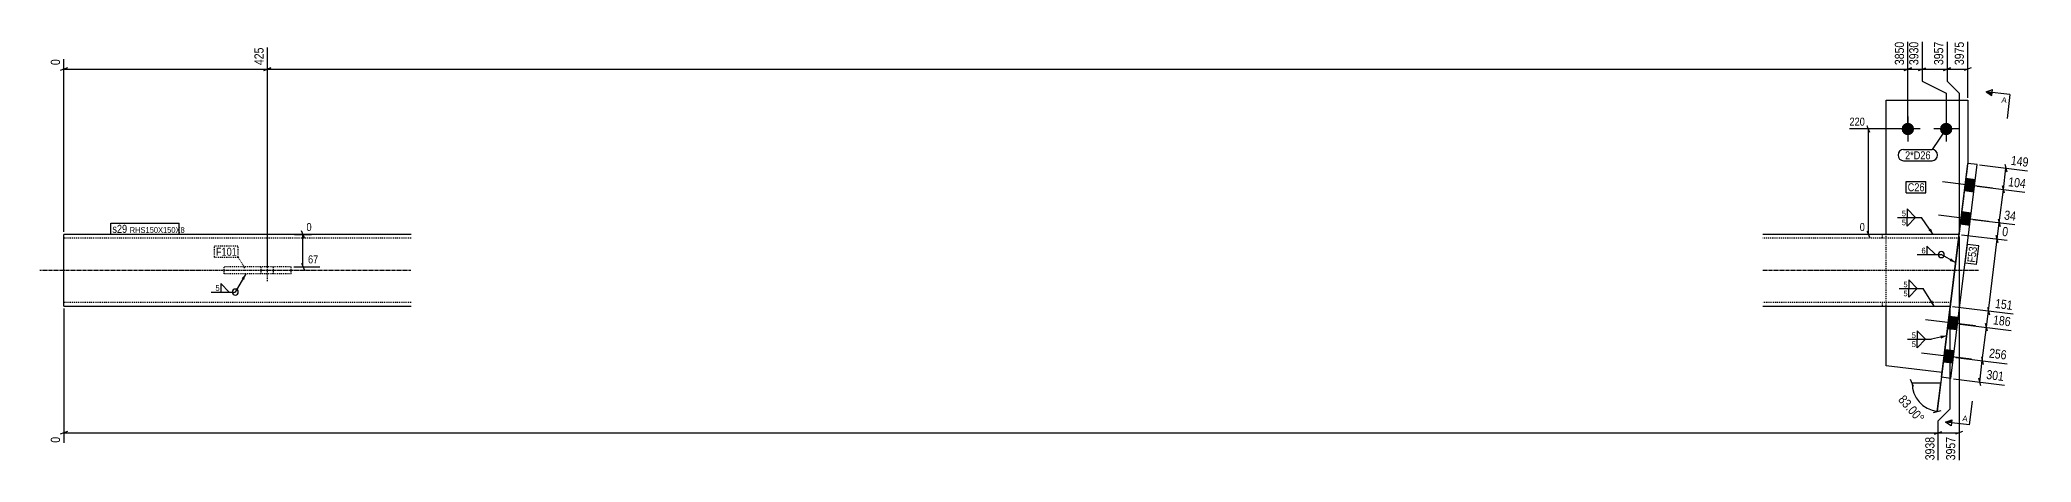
# Model space of a CAD drawing. Header units: millimetres. Extents: x 17 to 29049, y 7 to 1650.
# Drawn here: x 8491 to 12648, y 8 to 890 of the extents above; entities that cross this region are included whole.
import ezdxf

# ---------------------------------------------------------------- set-up
doc = ezdxf.new("R2010")
doc.units = ezdxf.units.MM
doc.linetypes.add('DXK_LINE_DOT2', pattern=[3.9198, 1.9599, -1.9599])
doc.linetypes.add('DXK_LINE_DOT3', pattern=[5.9187, 2.979, -0.9799, 0.9799, -0.9799])
for name, color, linetype in [('MÅLSÆTNING', 7, 'Continuous'), ('STÅL', 7, 'Continuous'), ('TEKST', 7, 'Continuous')]:
    doc.layers.add(name, color=color, linetype=linetype)
doc.styles.add('Arial', font='ARIAL.TTF', dxfattribs={"height": 0.2})
doc.styles.add('Arial Narrow', font='ARIALN.TTF', dxfattribs={"height": 0.2})

msp = doc.modelspace()

# ---------------------------------------------------------------- hatches: boundary and pattern name
at = {"layer": 'STÅL', "linetype": 'Continuous'}
for points in [[(12403.6, 703.5, -1), (12377.6, 703.5, -1)], [(12483.6, 703.5, -1), (12457.6, 703.5, -1)], [(12511.8, 600), (12508.6, 574.2), (12528.5, 571.8), (12531.6, 597.6)], [(12511.8, 600), (12508.6, 574.2), (12528.5, 571.8), (12531.6, 597.6)], [(12503.3, 530.6), (12500.1, 504.7), (12519.9, 502.3), (12523.1, 528.1)], [(12503.3, 530.6), (12500.1, 504.7), (12519.9, 502.3), (12523.1, 528.1)], [(12476.4, 312.2), (12473.3, 286.4), (12493.1, 283.9), (12496.3, 309.8)], [(12476.4, 312.2), (12473.3, 286.4), (12493.1, 283.9), (12496.3, 309.8)], [(12467.9, 242.7), (12464.7, 216.9), (12484.6, 214.5), (12487.8, 240.3)], [(12467.9, 242.7), (12464.7, 216.9), (12484.6, 214.5), (12487.8, 240.3)]]:
    msp.add_hatch(color=96, dxfattribs=at).paths.add_polyline_path(points)
at = {"layer": 'TEKST', "linetype": 'Continuous'}
for color, points in [(3, [(12439, 495.5), (12443.5, 483.5), (12433.8, 492)]), (3, [(12480.9, 433.5), (12490.3, 424.6), (12477.8, 428)]), (3, [(8911.7, 391.8), (8920.8, 401), (8917.1, 388.6)]), (3, [(12441.8, 345.7), (12445.7, 333.5), (12436.5, 342.4)]), (3, [(12458.6, 272), (12471.5, 271.8), (12460, 265.9)]), (30, [(12482.7, 96.5), (12481.9, 90.3), (12469.5, 91.8)])]:
    msp.add_hatch(color=color, dxfattribs=at).paths.add_polyline_path(points)

# ---------------------------------------------------------------- linework, layer by layer
at = {"layer": 'MÅLSÆTNING', "color": 7, "linetype": 'Continuous'}
for p, q in [((8965.6, 413.5), (8965.6, 873.4)), ((12390.6, 708.5), (12390.6, 885.6)), ((12420.6, 885.6), (12420.6, 803.4)), ((12472.5, 885.6), (12472.5, 803.4)), ((12515.6, 768.5), (12515.6, 885.6)), ((8540.6, 488.5), (8540.6, 849.1)), ((8548.1, 831.4), (8533.1, 825.4)), ((8540.6, 828.4), (8965.6, 828.4)), ((8958.1, 825.4), (8973.1, 831.4)), ((12398.1, 831.4), (12383.1, 825.4)), ((12390.6, 828.4), (12420.6, 828.4)), ((12413.1, 825.4), (12428.1, 831.4)), ((12420.6, 803.4), (12470.6, 778.4)), ((12420.6, 803.4), (12470.6, 778.4)), ((12480, 831.4), (12465, 825.4)), ((12472.5, 803.4), (12497.5, 778.4)), ((12472.5, 803.4), (12497.5, 778.4)), ((12523.1, 831.4), (12508.1, 825.4)), ((12470.6, 778.4), (12470.6, 708.5)), ((12470.6, 778.4), (12470.6, 708.5)), ((12497.5, 778.4), (12497.5, 488.5)), ((12497.5, 778.4), (12497.5, 488.5)), ((12311.3, 696), (12305.3, 711)), ((12385.6, 703.5), (12268.8, 703.5)), ((12308.3, 483.5), (12308.3, 703.5)), ((12535, 584.1), (12634.7, 571.8)), ((12592.1, 569.5), (12587.9, 585.1)), ((12581.5, 507.8), (12590, 577.3)), ((12526.5, 514.6), (12614.1, 503.8)), ((12526.5, 514.6), (12614.1, 503.8)), ((12577.3, 473.7), (12581.5, 507.8)), ((12579.4, 515.7), (12583.5, 500)), ((12579.4, 515.7), (12583.5, 500)), ((9022.1, 483.5), (9057.9, 483.5)), ((9042.8, 476), (9036.8, 491)), ((9039.8, 416), (9039.8, 483.5)), ((12340.6, 483.5), (12290.1, 483.5)), ((12305.3, 491), (12311.3, 476)), ((12496.9, 478.5), (12452.1, 113.8)), ((12497.5, 478.5), (12497.5, 12)), ((12502.4, 482.9), (12597.8, 471.1)), ((12502.4, 482.9), (12597.8, 471.1)), ((12579.3, 465.9), (12575.2, 481.5)), ((12579.3, 465.9), (12575.2, 481.5)), ((9020.6, 416), (9075, 416)), ((9036.8, 423.5), (9042.8, 408.5)), ((8540.6, 328.5), (8540.6, 48.6)), ((12479.1, 119.3), (12479.1, 328.5)), ((12479.1, 119.3), (12479.1, 328.5)), ((12499.7, 296.2), (12606.6, 283.1)), ((12556.7, 281.7), (12552.6, 297.3)), ((12546.1, 220), (12554.7, 289.5)), ((12491.1, 226.8), (12598.1, 213.6)), ((12491.1, 226.8), (12598.1, 213.6)), ((12540.6, 175.3), (12546.1, 220)), ((12544.1, 227.8), (12548.2, 212.2)), ((12544.1, 227.8), (12548.2, 212.2)), ((12402.4, 165.9), (12396.4, 180.9)), ((12399.4, 173.4), (12459.4, 173.4)), ((12452.1, 113.8), (12459.4, 173.4)), ((12485.7, 182.1), (12592.6, 169)), ((12542.7, 167.5), (12538.6, 183.2)), ((12444.3, 111.7), (12459.9, 115.9)), ((12454.1, 94.3), (12479.1, 119.3)), ((12454.1, 94.3), (12479.1, 119.3)), ((12454.1, 12), (12454.1, 94.3)), ((8548.1, 72.3), (8533.1, 66.3)), ((12446.6, 66.3), (12461.6, 72.3)), ((12454.1, 69.3), (12497.5, 69.3)), ((12505, 72.3), (12490, 66.3))]:
    msp.add_line(p, q, dxfattribs=at)
msp.add_arc((12459.4, 173.4), 60, 180, 263, dxfattribs=at)
at = {"layer": 'STÅL', "color": 2, "linetype": 'Continuous'}
for p, q in [((12345.6, 483.5), (12345.6, 763.5)), ((12345.6, 763.5), (12515.6, 763.5)), ((12515.6, 763.5), (12515.6, 630.7)), ((12460.8, 185.1), (12515.7, 631.8)), ((12480.7, 182.7), (12535.5, 629.4)), ((12535.5, 629.4), (12515.7, 631.8)), ((9265.6, 483.5), (8540.6, 483.5)), ((8540.6, 463.5), (8540.6, 483.5)), ((8540.6, 353.5), (8540.6, 463.5)), ((12497.5, 483.5), (12087.6, 483.5)), ((8540.6, 333.5), (8540.6, 353.5)), ((8540.6, 333.5), (9265.6, 333.5)), ((12087.6, 333.5), (12479.1, 333.5)), ((12345.6, 209.4), (12345.6, 333.5)), ((12462.1, 195.1), (12345.6, 209.4)), ((12480.7, 182.7), (12460.8, 185.1))]:
    msp.add_line(p, q, dxfattribs=at)
at = {"layer": 'STÅL', "color": 96, "linetype": 'Continuous'}
for p, q in [((12390.6, 729.5), (12390.6, 677.5)), ((12470.6, 729.5), (12470.6, 677.5)), ((12416.6, 703.5), (12364.6, 703.5)), ((12496.6, 703.5), (12444.6, 703.5)), ((12567.3, 580.1), (12463.1, 592.9)), ((12567.3, 580.1), (12463.1, 592.9)), ((12531.6, 597.6), (12511.8, 600)), ((12531.6, 597.6), (12511.8, 600)), ((12528.5, 571.8), (12508.6, 574.2)), ((12528.5, 571.8), (12508.6, 574.2)), ((12558.7, 510.6), (12454.5, 523.4)), ((12558.7, 510.6), (12454.5, 523.4)), ((12519.9, 502.3), (12500.1, 504.7)), ((12519.9, 502.3), (12500.1, 504.7)), ((12523.1, 528.1), (12503.3, 530.6)), ((12523.1, 528.1), (12503.3, 530.6)), ((12531.9, 292.3), (12427.7, 305.1)), ((12531.9, 292.3), (12427.7, 305.1)), ((12496.3, 309.8), (12476.4, 312.2)), ((12496.3, 309.8), (12476.4, 312.2)), ((12493.1, 283.9), (12473.3, 286.4)), ((12493.1, 283.9), (12473.3, 286.4)), ((12523.4, 222.8), (12419.2, 235.6)), ((12523.4, 222.8), (12419.2, 235.6)), ((12484.6, 214.5), (12464.7, 216.9)), ((12484.6, 214.5), (12464.7, 216.9)), ((12487.8, 240.3), (12467.9, 242.7)), ((12487.8, 240.3), (12467.9, 242.7))]:
    msp.add_line(p, q, dxfattribs=at)
at = {"layer": 'STÅL', "color": 7, "linetype": 'DXK_LINE_DOT2'}
for p, q in [((12515.6, 630.7), (12462.1, 195.1)), ((9265.6, 475.5), (8540.6, 475.5)), ((12496.5, 475.5), (12087.6, 475.5)), ((12337.6, 475.5), (12337.6, 483.5)), ((12345.6, 333.5), (12345.6, 483.5)), ((12497.5, 483.5), (12479.1, 333.5)), ((8875.6, 401), (8875.6, 416)), ((9015.6, 416), (8875.6, 416)), ((9015.6, 401), (9015.6, 416)), ((9015.6, 401), (8875.6, 401)), ((8540.6, 342.4), (8540.6, 353.5)), ((8540.6, 341.5), (8540.6, 342.4)), ((9265.6, 341.5), (8540.6, 341.5)), ((8540.6, 335), (8540.6, 341.5)), ((12480, 341.5), (12087.6, 341.5)), ((12337.6, 333.5), (12337.6, 341.5))]:
    msp.add_line(p, q, dxfattribs=at)
at = {"layer": 'STÅL', "color": 96, "linetype": 'DXK_LINE_DOT2'}
for p, q in [((8952.6, 401), (8952.6, 416)), ((8965.6, 386), (8965.6, 416)), ((8978.6, 401), (8978.6, 416))]:
    msp.add_line(p, q, dxfattribs=at)
at = {"layer": 'STÅL', "color": 7, "linetype": 'DXK_LINE_DOT3'}
for p, q in [((8490.6, 408.5), (9265.6, 408.5)), ((12087.6, 408.5), (12538.3, 408.5))]:
    msp.add_line(p, q, dxfattribs=at)
at = {"layer": 'TEKST', "color": 3, "linetype": 'Continuous'}
for p, q in [((12443.5, 483.5), (12419.2, 518.8)), ((12490.3, 424.6), (12460.4, 441.3)), ((8920.8, 401), (8898.6, 363.1)), ((12445.7, 333.5), (12422.7, 370.6)), ((12471.5, 271.8), (12440.1, 264.5))]:
    msp.add_line(p, q, dxfattribs=at)
at = {"layer": 'TEKST', "color": 30, "linetype": 'Continuous'}
msp.add_line((12469.5, 91.8), (12482.7, 96.5), dxfattribs=at)
at = {"layer": 'TEKST', "color": 3, "linetype": 'Continuous'}
for centre, start, end in [((12460.4, 441.3), 90, 270), ((12460.4, 441.3), 270, 90), ((8898.6, 363.1), 90, 270), ((8898.6, 363.1), 270, 90)]:
    msp.add_arc(centre, 6.25, start, end, dxfattribs=at)

# ---------------------------------------------------------------- wipeouts: each hides what was drawn before it
at = {"color": 0, "linetype": 'Continuous'}
msp.add_wipeout([(12596.6, 757.3), (12598.1, 769.7), (12587.1, 771.1), (12585.6, 758.7)], dxfattribs=at).dxf.layer = 'TEKST'
at = {"color": 0}
for points in [[(12425.5, 573.5), (12425.5, 591), (12390.3, 591), (12390.3, 573.5)], [(12386.5, 520.3), (12386.5, 534.8), (12376.9, 534.8), (12376.9, 520.3)], [(8865.8, 364.6), (8865.8, 379.1), (8856.2, 379.1), (8856.2, 364.6)], [(12389.9, 372.1), (12389.9, 386.6), (12380.3, 386.6), (12380.3, 372.1)]]:
    msp.add_wipeout(points, dxfattribs=at).dxf.layer = 'TEKST'

# ---------------------------------------------------------------- next in the draw order: hatches: boundary and pattern name
at = {"layer": 'TEKST', "linetype": 'Continuous'}
msp.add_hatch(color=30, dxfattribs=at).paths.add_polyline_path([(12566.6, 779.9), (12565.9, 773.7), (12554.2, 781.4)])

# ---------------------------------------------------------------- next in the draw order: linework, layer by layer
at = {"layer": 'TEKST', "color": 30, "linetype": 'Continuous'}
for p, q in [((12554.2, 781.4), (12567.4, 786.1)), ((12554.2, 781.4), (12565.9, 773.7)), ((12565.9, 773.7), (12567.4, 786.1))]:
    msp.add_line(p, q, dxfattribs=at)
at = {"layer": 'TEKST', "color": 7, "linetype": 'Continuous'}
for q in [(12554.2, 781.4), (12597.7, 725.7)]:
    msp.add_line((12603.8, 775.3), q, dxfattribs=at)
at = {"layer": 'TEKST', "color": 3, "linetype": 'Continuous'}
for p, q in [((12406.9, 518.8), (12389.1, 536.6)), ((12389.1, 536.6), (12389.1, 518.8)), ((12389.1, 518.8), (12406.9, 518.8)), ((8886.2, 363.1), (8868.4, 381)), ((8868.4, 381), (8868.4, 363.1)), ((12410.3, 370.6), (12392.5, 388.4)), ((12392.5, 388.4), (12392.5, 370.6)), ((8848.4, 363.1), (8898.6, 363.1)), ((8868.4, 363.1), (8886.2, 363.1)), ((12392.5, 370.6), (12410.3, 370.6))]:
    msp.add_line(p, q, dxfattribs=at)

# ---------------------------------------------------------------- next in the draw order: texts
at = {"layer": 'TEKST', "color": 3, "linetype": 'Continuous', "style": 'Arial'}
msp.add_text('A', height=11.9, rotation=-7.0015, dxfattribs=at).set_placement((12585.6, 758.7))
at = {"layer": 'TEKST', "color": 3, "style": 'Arial Narrow'}
msp.add_text('5', height=11.9, dxfattribs=at).set_placement((8857.2, 365.6))

# ---------------------------------------------------------------- next in the draw order: wipeouts: each hides what was drawn before it
at = {"color": 0, "linetype": 'Continuous'}
for points, layer in [([(8961.6, 877.4), (8933.6, 877.4), (8933.6, 832.9), (8961.6, 832.9)], 'MÅLSÆTNING'), ([(12416.6, 889.6), (12388.6, 889.6), (12388.6, 832.9), (12416.6, 832.9)], 'MÅLSÆTNING'), ([(8536.6, 853.1), (8508.6, 853.1), (8508.6, 832.9), (8536.6, 832.9)], 'MÅLSÆTNING'), ([(12304.3, 707), (12304.3, 731.5), (12265.3, 731.5), (12265.3, 707)], 'MÅLSÆTNING'), ([(12639.2, 575.3), (12642.6, 603.1), (12598.4, 608.5), (12595, 580.7)], 'MÅLSÆTNING'), ([(9061.4, 487), (9061.4, 511.5), (9043.8, 511.5), (9043.8, 487)], 'MÅLSÆTNING'), ([(12304.3, 487), (12304.3, 511.5), (12286.6, 511.5), (12286.6, 487)], 'MÅLSÆTNING'), ([(12618.6, 507.3), (12622, 535.1), (12589.8, 539.1), (12586.4, 511.3)], 'MÅLSÆTNING'), ([(9075.3, 419.5), (9075.3, 444), (9047, 444), (9047, 419.5)], 'MÅLSÆTNING'), ([(12607.5, 287), (12610.9, 314.8), (12566.6, 320.3), (12563.2, 292.5)], 'MÅLSÆTNING'), ([(12598.9, 217.6), (12602.3, 245.3), (12558.1, 250.8), (12554.7, 223)], 'MÅLSÆTNING'), ([(12493.5, 64.7), (12465.5, 64.7), (12465.5, 8), (12493.5, 8)], 'MÅLSÆTNING'), ([(12515, 92.5), (12516.5, 104.9), (12505.5, 106.3), (12503.9, 93.9)], 'TEKST')]:
    msp.add_wipeout(points, dxfattribs=at).dxf.layer = layer
at = {"color": 0}
for points in [[(12438.1, 640.2), (12438.1, 657.7), (12384.8, 657.7), (12384.8, 640.2)], [(12425.5, 573.5), (12425.5, 591), (12390.3, 591), (12390.3, 573.5)], [(8672.9, 486.7), (8672.9, 504.2), (8642, 504.2), (8642, 486.7)], [(12427.6, 442.8), (12427.6, 457.3), (12418, 457.3), (12418, 442.8)], [(12535.2, 456.8), (12517.9, 458.9), (12513.8, 426.1), (12531.2, 424)], [(8901.9, 438.9), (8901.9, 456.4), (8858.2, 456.4), (8858.2, 438.9)], [(12407.3, 266), (12407.3, 280.5), (12397.7, 280.5), (12397.7, 266)]]:
    msp.add_wipeout(points, dxfattribs=at).dxf.layer = 'TEKST'

# ---------------------------------------------------------------- next in the draw order: linework, layer by layer
at = {"layer": 'MÅLSÆTNING', "color": 7, "linetype": 'Continuous'}
for p, q in [((8965.6, 413.5), (8965.6, 873.4)), ((12390.6, 708.5), (12390.6, 885.6)), ((12420.6, 885.6), (12420.6, 803.4)), ((8973.1, 831.4), (8958.1, 825.4)), ((8965.6, 828.4), (12390.6, 828.4)), ((12383.1, 825.4), (12398.1, 831.4)), ((12413.1, 825.4), (12428.1, 831.4)), ((12420.6, 828.4), (12472.5, 828.4)), ((12540.5, 628.7), (12640.2, 616.5)), ((12593.4, 629.8), (12597.6, 614.2)), ((12535, 584.1), (12634.7, 571.8)), ((12592.1, 569.5), (12587.9, 585.1)), ((12590, 577.3), (12595.5, 622)), ((12558.9, 323.7), (12577.3, 473.7)), ((12484, 332.9), (12610.8, 317.3)), ((12484, 332.9), (12610.8, 317.3)), ((12499.7, 296.2), (12606.6, 283.1)), ((12556.7, 281.7), (12552.6, 297.3)), ((12554.7, 289.5), (12558.9, 323.7)), ((12556.8, 331.5), (12560.9, 315.9)), ((12556.8, 331.5), (12560.9, 315.9)), ((12454.1, 12), (12454.1, 94.3)), ((8540.6, 69.3), (12454.1, 69.3)), ((12446.6, 66.3), (12461.6, 72.3))]:
    msp.add_line(p, q, dxfattribs=at)
at = {"layer": 'TEKST', "color": 7, "linetype": 'Continuous'}
for p, q in [((12387.3, 594), (12428.5, 594)), ((12387.3, 570.5), (12387.3, 594)), ((12428.5, 570.5), (12428.5, 594)), ((12387.3, 570.5), (12428.5, 570.5)), ((12519.2, 85.7), (12525.3, 135.3)), ((12519.2, 85.7), (12469.5, 91.8))]:
    msp.add_line(p, q, dxfattribs=at)
at = {"layer": 'TEKST', "color": 3, "linetype": 'Continuous'}
for p, q in [((12448, 441.3), (12430.2, 459.2)), ((12430.2, 459.2), (12430.2, 441.3)), ((12410.3, 441.3), (12460.4, 441.3)), ((12430.2, 441.3), (12448, 441.3)), ((12427.7, 264.5), (12409.9, 282.4)), ((12409.9, 282.4), (12409.9, 264.5)), ((12409.9, 264.5), (12427.7, 264.5))]:
    msp.add_line(p, q, dxfattribs=at)
at = {"layer": 'TEKST', "color": 30, "linetype": 'Continuous'}
msp.add_line((12482.7, 96.5), (12481.2, 84.1), dxfattribs=at)

# ---------------------------------------------------------------- next in the draw order: texts
at = {"layer": 'MÅLSÆTNING', "color": 3, "linetype": 'Continuous', "style": 'Arial Narrow'}
for s, height, rotation, p in [('3930', 19.09, 90.0002, (12412.6, 836.9)), ('0', 19.1, 90.0002, (8532.6, 836.9)), ('425', 19.09, 90.0002, (8957.6, 836.9)), ('104', 19.09, -7.0015, (12599.4, 584.2)), ('34', 19.09, -7.0015, (12590.9, 514.8)), ('186', 19.09, -7.0015, (12567.7, 295.9)), ('3957', 19.09, 90.0002, (12489.5, 12))]:
    msp.add_text(s, height=height, rotation=rotation, dxfattribs=at).set_placement(p)
for s, p in [('220', (12268.8, 710.5)), ('0', (9047.3, 490.5)), ('0', (12290.1, 490.5)), ('67', (9050.5, 423))]:
    msp.add_text(s, height=16.7, dxfattribs=at).set_placement(p)
at = {"layer": 'TEKST', "color": 3, "style": 'Arial Narrow'}
for s, height, p in [('C26', 16.7, (12390.3, 573.5)), ('6', 11.9, (12419, 443.8))]:
    msp.add_text(s, height=height, dxfattribs=at).set_placement(p)
at = {"layer": 'TEKST', "color": 3, "linetype": 'Continuous', "style": 'Arial'}
msp.add_text('A', height=11.9, rotation=-7.0015, dxfattribs=at).set_placement((12503.9, 93.9))

# ---------------------------------------------------------------- next in the draw order: wipeouts: each hides what was drawn before it
at = {"color": 0, "linetype": 'Continuous'}
for points, layer in [([(12593.4, 172.9), (12596.9, 200.7), (12552.6, 206.1), (12549.2, 178.3)], 'MÅLSÆTNING'), ([(12386.5, 501.5), (12386.5, 516), (12376.9, 516), (12376.9, 501.5)], 'TEKST'), ([(12389.9, 353.3), (12389.9, 367.8), (12380.3, 367.8), (12380.3, 353.3)], 'TEKST')]:
    msp.add_wipeout(points, dxfattribs=at).dxf.layer = layer
at = {"color": 0}
for points in [[(12438.1, 640.2), (12438.1, 657.7), (12384.8, 657.7), (12384.8, 640.2)], [(8672.9, 486.7), (8672.9, 504.2), (8642, 504.2), (8642, 486.7)], [(12535.2, 456.8), (12517.9, 458.9), (12513.8, 426.1), (12531.2, 424)], [(8901.9, 438.9), (8901.9, 456.4), (8858.2, 456.4), (8858.2, 438.9)]]:
    msp.add_wipeout(points, dxfattribs=at).dxf.layer = 'TEKST'

# ---------------------------------------------------------------- next in the draw order: linework, layer by layer
at = {"layer": 'TEKST', "color": 7, "linetype": 'Continuous'}
for p, q in [((12470.6, 703.5), (12441.1, 660.7)), ((12381.8, 660.7), (12441.1, 660.7)), ((12381.8, 637.2), (12441.1, 637.2)), ((8639, 483.7), (8639, 507.2)), ((12510.5, 423.5), (12515.2, 462.3)), ((12538.6, 459.4), (12515.2, 462.3)), ((12533.8, 420.7), (12538.6, 459.4)), ((12533.8, 420.7), (12510.5, 423.5))]:
    msp.add_line(p, q, dxfattribs=at)
at = {"layer": 'TEKST', "color": 3, "linetype": 'Continuous'}
for p, q in [((12369.1, 518.8), (12419.2, 518.8)), ((12389.1, 518.8), (12406.9, 518.8)), ((12406.9, 518.8), (12389.1, 500.9)), ((12389.1, 500.9), (12389.1, 518.8)), ((12372.5, 370.6), (12422.7, 370.6)), ((12392.5, 370.6), (12410.3, 370.6)), ((12410.3, 370.6), (12392.5, 352.7)), ((12392.5, 352.7), (12392.5, 370.6))]:
    msp.add_line(p, q, dxfattribs=at)
at = {"layer": 'TEKST', "color": 7, "linetype": 'DXK_LINE_DOT2'}
for p, q in [((8855.2, 459.4), (8904.9, 459.4)), ((8855.2, 435.9), (8855.2, 459.4)), ((8904.9, 435.9), (8904.9, 459.4)), ((8855.2, 435.9), (8904.9, 435.9)), ((8918.5, 413.3), (8904.9, 435.9))]:
    msp.add_line(p, q, dxfattribs=at)
at = {"layer": 'TEKST', "color": 7, "linetype": 'Continuous'}
for centre, start, end in [((12381.8, 649), 90, 270), ((12441.1, 649), 270, 90)]:
    msp.add_arc(centre, 11.7, start, end, dxfattribs=at)

# ---------------------------------------------------------------- next in the draw order: texts
at = {"layer": 'MÅLSÆTNING', "color": 3, "linetype": 'Continuous', "style": 'Arial Narrow'}
for s, p in [('256', (12559.2, 226.5)), ('301', (12553.7, 181.8))]:
    msp.add_text(s, height=19.09, rotation=-7.0015, dxfattribs=at).set_placement(p)
at = {"layer": 'TEKST', "color": 3, "style": 'Arial Narrow'}
for s, height, p in [('2*D26', 16.7, (12384.8, 640.2)), ('5', 11.9, (12377.9, 521.3)), ('F101', 16.7, (8858.2, 438.9)), ('5', 11.9, (12381.3, 373.1))]:
    msp.add_text(s, height=height, dxfattribs=at).set_placement(p)
at = {"layer": 'TEKST', "color": 3, "linetype": 'Continuous', "style": 'Arial Narrow'}
for p in [(12377.9, 502.5), (12381.3, 354.3)]:
    msp.add_text('5', height=11.9, dxfattribs=at).set_placement(p)
at = {"layer": 'TEKST', "color": 3, "style": 'Arial Narrow'}
msp.add_text('F53', height=16.7, rotation=82.9987, dxfattribs=at).set_placement((12531.2, 424))

# ---------------------------------------------------------------- next in the draw order: wipeouts: each hides what was drawn before it
at = {"color": 0, "linetype": 'Continuous'}
for points, layer in [([(12386.6, 889.6), (12358.6, 889.6), (12358.6, 832.9), (12386.6, 832.9)], 'MÅLSÆTNING'), ([(12468.5, 889.6), (12440.5, 889.6), (12440.5, 832.9), (12468.5, 832.9)], 'MÅLSÆTNING'), ([(12644.7, 620), (12648.1, 647.8), (12603.9, 653.2), (12600.4, 625.4)], 'MÅLSÆTNING'), ([(12602.3, 474.6), (12605.7, 502.4), (12585.6, 504.9), (12582.2, 477.1)], 'MÅLSÆTNING'), ([(12611.7, 321.2), (12615.1, 349), (12570.8, 354.4), (12567.4, 326.6)], 'MÅLSÆTNING'), ([(8536.6, 64.7), (8508.6, 64.7), (8508.6, 44.6), (8536.6, 44.6)], 'MÅLSÆTNING'), ([(12450.1, 64.7), (12422.1, 64.7), (12422.1, 8), (12450.1, 8)], 'MÅLSÆTNING'), ([(12407.3, 247.3), (12407.3, 261.8), (12397.7, 261.8), (12397.7, 247.3)], 'TEKST')]:
    msp.add_wipeout(points, dxfattribs=at).dxf.layer = layer
at = {"color": 0}
msp.add_wipeout([(8778.7, 486.7), (8778.7, 499.2), (8678.2, 499.2), (8678.2, 486.7)], dxfattribs=at).dxf.layer = 'TEKST'

# ---------------------------------------------------------------- next in the draw order: linework, layer by layer
at = {"layer": 'MÅLSÆTNING', "color": 7, "linetype": 'Continuous'}
for p, q in [((12472.5, 885.6), (12472.5, 803.4)), ((12465, 825.4), (12480, 831.4)), ((12472.5, 828.4), (12515.6, 828.4))]:
    msp.add_line(p, q, dxfattribs=at)
at = {"layer": 'TEKST', "color": 3, "linetype": 'Continuous'}
for p, q in [((12389.9, 264.5), (12440.1, 264.5)), ((12409.9, 264.5), (12427.7, 264.5)), ((12427.7, 264.5), (12409.9, 246.7)), ((12409.9, 246.7), (12409.9, 264.5))]:
    msp.add_line(p, q, dxfattribs=at)
at = {"layer": 'TEKST', "color": 30, "linetype": 'Continuous'}
msp.add_line((12481.2, 84.1), (12469.5, 91.8), dxfattribs=at)

# ---------------------------------------------------------------- next in the draw order: texts
at = {"layer": 'MÅLSÆTNING', "color": 3, "linetype": 'Continuous', "style": 'Arial Narrow'}
for s, height, rotation, p in [('3850', 19.09, 90.0002, (12382.6, 836.9)), ('3957', 19.09, 90.0002, (12464.5, 836.9)), ('149', 19.09, -7.0015, (12604.9, 628.9)), ('0', 19.1, -7.0015, (12586.7, 480.6)), ('151', 19.09, -7.0015, (12571.9, 330.1)), ('0', 19.1, 90.0002, (8532.6, 48.6)), ('3938', 19.09, 90.0002, (12446.1, 12))]:
    msp.add_text(s, height=height, rotation=rotation, dxfattribs=at).set_placement(p)
at = {"layer": 'TEKST', "color": 3, "style": 'Arial Narrow'}
msp.add_text('5', height=11.9, dxfattribs=at).set_placement((12398.7, 267))
at = {"layer": 'TEKST', "color": 3, "linetype": 'Continuous', "style": 'Arial Narrow'}
msp.add_text('5', height=11.9, dxfattribs=at).set_placement((12398.7, 248.3))

# ---------------------------------------------------------------- next in the draw order: wipeouts: each hides what was drawn before it
at = {"color": 0}
for points, layer in [([(12412.4, 82.7), (12433.4, 101.3), (12384.7, 156.3), (12363.7, 137.8)], 'MÅLSÆTNING'), ([(8778.7, 486.7), (8778.7, 499.2), (8678.2, 499.2), (8678.2, 486.7)], 'TEKST')]:
    msp.add_wipeout(points, dxfattribs=at).dxf.layer = layer

# ---------------------------------------------------------------- next in the draw order: linework, layer by layer
at = {"layer": 'TEKST', "color": 7, "linetype": 'Continuous'}
for p, q in [((8639, 507.2), (8781.7, 507.2)), ((8781.7, 483.7), (8781.7, 507.2)), ((8639, 483.7), (8781.7, 483.7))]:
    msp.add_line(p, q, dxfattribs=at)

# ---------------------------------------------------------------- next in the draw order: texts
at = {"layer": 'MÅLSÆTNING', "color": 3, "style": 'Arial Narrow'}
msp.add_text('83.00°', height=19.09, rotation=-48.5009, dxfattribs=at).set_placement((12369.3, 137.4))
at = {"layer": 'TEKST', "color": 3, "style": 'Arial Narrow'}
for s, height, p in [('s29', 16.7, (8642, 486.7)), ('RHS150X150X8', 11.93, (8678.2, 486.7))]:
    msp.add_text(s, height=height, dxfattribs=at).set_placement(p)

# ---------------------------------------------------------------- next in the draw order: wipeouts: each hides what was drawn before it
at = {"color": 0, "linetype": 'Continuous'}
msp.add_wipeout([(12511.6, 889.6), (12483.6, 889.6), (12483.6, 832.9), (12511.6, 832.9)], dxfattribs=at).dxf.layer = 'MÅLSÆTNING'

# ---------------------------------------------------------------- next in the draw order: texts
at = {"layer": 'MÅLSÆTNING', "color": 3, "linetype": 'Continuous', "style": 'Arial Narrow'}
msp.add_text('3975', height=19.09, rotation=90.0002, dxfattribs=at).set_placement((12507.6, 836.9))

doc.saveas('drawing.dxf')
